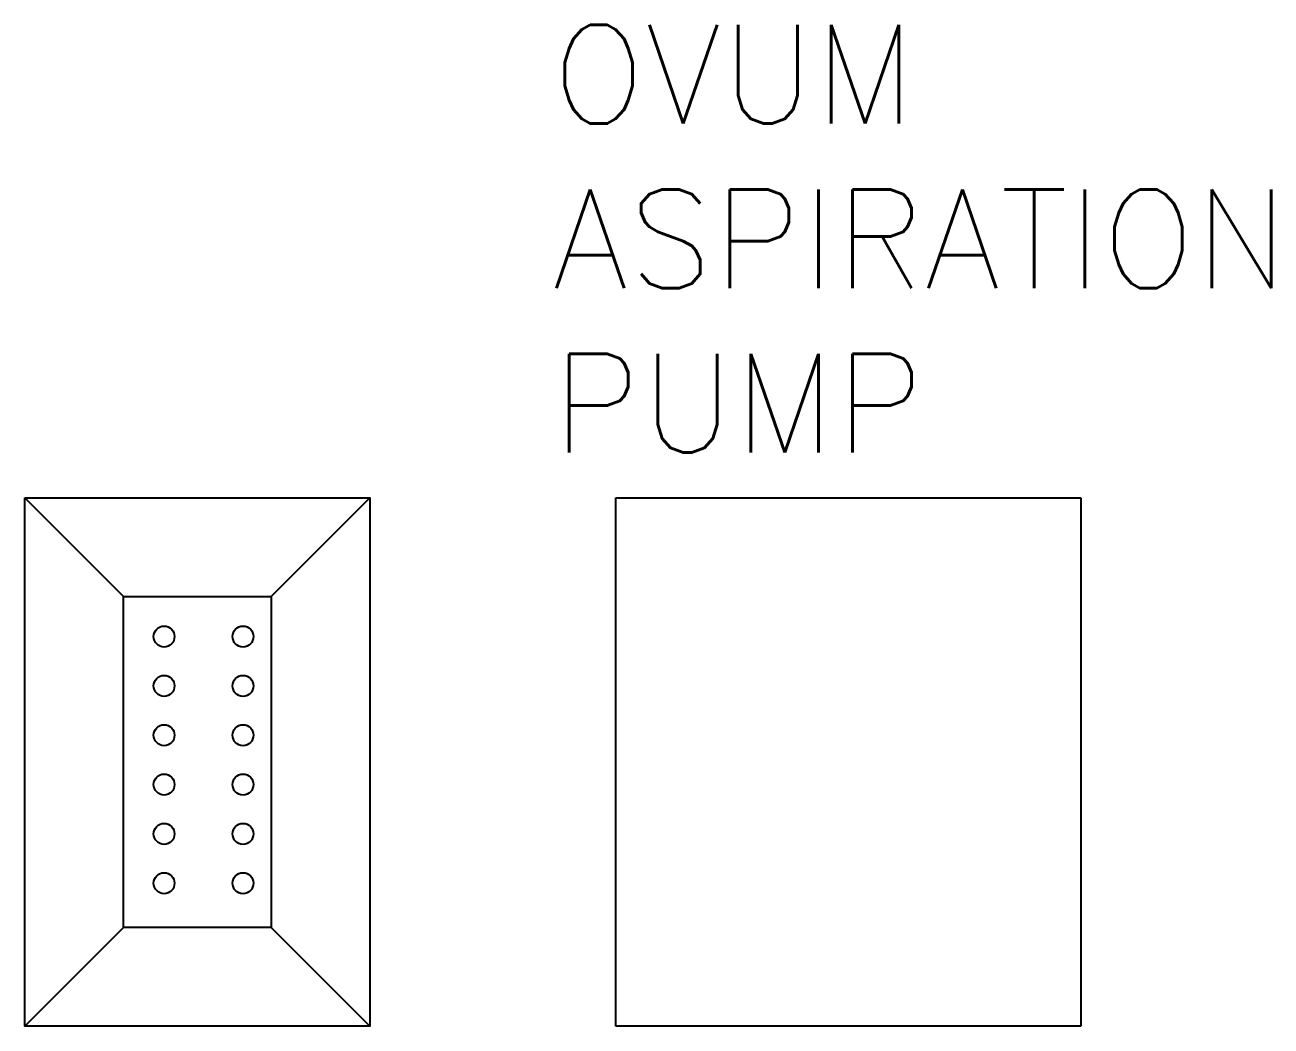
# Model space of a CAD drawing. Extents: x 3485972 to 3601240, y -625657 to -591207.
# Drawn here: x 3492977 to 3494241, y -608524 to -607510 of the extents above; entities that cross this region are included whole.
import ezdxf

# ---------------------------------------------------------------- set-up
doc = ezdxf.new("R2010")
doc.units = 0
doc.header["$LTSCALE"] = 6
doc.header["$MEASUREMENT"] = 0
doc.layers.add('equipment desc', color=211, linetype='CONTINUOUS')
doc.layers.add('medical equipment', color=171, linetype='CONTINUOUS', lineweight=25)
doc.styles.get("Standard").update_dxf_attribs({"font": 'SIMPLEX'})

# ---------------------------------------------------------------- blocks, each defined once
blk = doc.blocks.new('*U43')
at = {"layer": 'medical equipment', "linetype": 'ByBlock'}
blk.add_circle((0, 0), 10.6, dxfattribs=at)
blk = doc.blocks.new('*U44')
at = {"layer": 'medical equipment', "color": 0, "linetype": 'ByBlock', "lineweight": -2, "transparency": 16777216}
for p in [(0, 0), (80, 0), (0, -50), (80, -50), (0, -100), (80, -100), (0, -150), (80, -150), (0, -200), (80, -200), (0, -250), (80, -250)]:
    blk.add_blockref('*U43', p, dxfattribs=at)

msp = doc.modelspace()

# ---------------------------------------------------------------- linework, layer by layer
at = {"layer": 'medical equipment'}
for p, q in [((3493077.5, -608089.2), (3492977.5, -607989.2)), ((3493077.5, -608089.2), (3492977.5, -607989.2)), ((3493227, -608089.2), (3493327, -607989.2)), ((3493227, -608089.2), (3493327, -607989.2)), ((3493576.5, -607989.2), (3494047.7, -607989.2)), ((3493576.5, -608524.5), (3493576.5, -607989.2)), ((3494047.7, -607989.2), (3494047.7, -608524.5)), ((3493077.5, -608424.5), (3492977.5, -608524.5)), ((3493077.5, -608424.5), (3492977.5, -608524.5)), ((3493227, -608424.5), (3493327, -608524.5)), ((3493227, -608424.5), (3493327, -608524.5)), ((3494047.7, -608524.5), (3493576.5, -608524.5))]:
    msp.add_line(p, q, dxfattribs=at)
for points in [[(3492977.5, -607989.2), (3493327, -607989.2), (3493327, -608524.5), (3492977.5, -608524.5)], [(3492977.5, -607989.2), (3493327, -607989.2), (3493327, -608524.5), (3492977.5, -608524.5)], [(3493077.5, -608089.2), (3493227, -608089.2), (3493227, -608424.5), (3493077.5, -608424.5)], [(3493077.5, -608089.2), (3493227, -608089.2), (3493227, -608424.5), (3493077.5, -608424.5)]]:
    msp.add_lwpolyline(points, close=True, dxfattribs=at)

# ---------------------------------------------------------------- block references
at = {"layer": 'medical equipment', "linetype": 'ByBlock'}
msp.add_blockref('*U44', (3493118.5, -608129.7), dxfattribs=at)

# ---------------------------------------------------------------- texts
at = {"layer": 'equipment desc', "linetype": 'ByBlock', "insert": (3493511.9, -607509.8), "char_height": 100, "attachment_point": 1}
msp.add_mtext_dynamic_manual_height_columns('OVUM ASPIRATION PUMP', width=694.701, gutter_width=10, heights=[0], dxfattribs=at)

doc.saveas('drawing.dxf')
